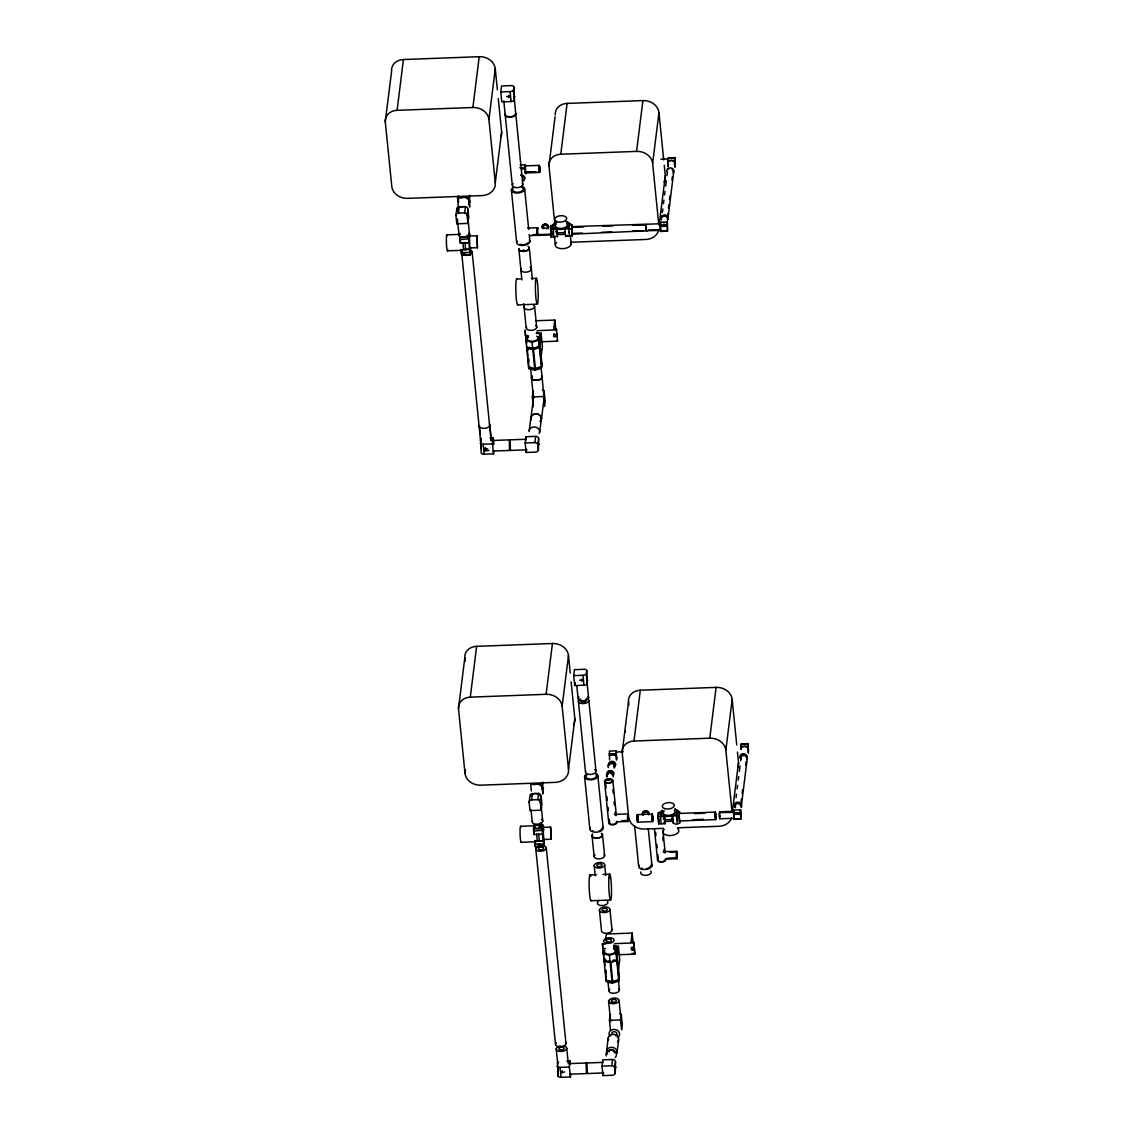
<?xml version="1.0" encoding="UTF-8"?>
<svg xmlns="http://www.w3.org/2000/svg" width="1134" height="1134" viewBox="0 0 1134 1134"><rect width="100%" height="100%" fill="white"/><g stroke="black" fill="none" stroke-linecap="round" stroke-linejoin="round"><path stroke-width="1.5" d="M536.751 230.967L537.133 228.317M537.573 230.826L537.743 227.736L538.055 228.728M539.203 168.286L539.118 167.251M539.784 169.519L539.642 172.425L525.566 172.949L525.141 169.533M627.612 817.004L627.782 813.914L628.335 819.443M628.264 818.351L628.307 820.251M637.095 817.742L637.464 815.743M637.733 819.088L637.79 820.973M637.818 820.18L637.733 817.302M646.111 226.942L646.068 225.751M652.163 817.175L652.093 816.083M652.815 818.521L652.645 821.626L637.563 822.178L637.209 820.024M652.901 819.613L652.872 817.713M658.897 819.117L658.684 821.597L658.287 815.7M667.77 161.836L668.124 159.327M677.168 856.737L676.714 851.294L663.206 851.705M715.171 815.19L715.129 813.291M715.908 817.628L715.823 816.537M719.466 814.666L719.41 812.88M720.147 816.919L720.062 815.885M741.551 745.789L741.253 744.84L741.041 748.497M741.097 747.079L741.097 749.404M539.203 167.619L539.345 165.38L539.727 168.087M539.784 170.185L539.6 171.645L539.373 170.922M646.111 226.205L646.153 224.419M627.612 816.267L627.811 814.666L628.137 816.069M652.163 816.437L652.121 815.289M676.445 853.562L676.644 851.96L676.955 853.363M677.14 857.545L677.083 856.383M715.171 814.453L715.341 812.086L715.696 814.255M715.823 817.274L715.653 819.627L679.011 821.002M719.466 813.985L719.622 811.76L733.797 811.32M720.118 817.671L720.062 816.565M733.698 811.235L734.067 818.11M565.143 232.427L565.157 232.073A8.009 4.21 -5.7 0 1 555.632 231.747M572.372 233.434L572.046 236.07L565.554 236.396L567.298 235.305M569.509 236.17L568.829 228.529M673.171 823.312C672.76 803.241 668.436 830.074 679.677 822.972L680.003 820.336M672.774 819.329L672.788 818.975A8.009 4.21 -5.7 0 1 663.262 818.649M676.445 815.445L678.94 815.7L679.436 811.746L676.899 811.845L677.14 823.071M676.955 820.477L676.8 818.691M616.301 750.779L609.454 751.062L609.582 759.908M616.286 750.864L616.499 760.12M660.512 222.547L660.583 231.492L667.487 231.123L667.288 221.881L667.487 231.123M674.801 157.555L674.985 166.967M733.84 810.427L733.967 819.244M748.383 752.82L748.256 743.918L741.282 743.762L740.941 748.114M525.765 171.829L525.566 172.949M539.217 167.038L539.529 166.471M551.776 228.515L551.918 227.48M572.146 232.966L571.919 234.171L571.607 226.63L660.569 223.752M646.139 225.567L646.238 224.73M616.783 757.966L616.57 759.085L616.286 758.15M628.236 819.726L628.094 821.455L616.357 821.881M637.719 820.463L637.563 822.178M652.192 815.8L652.333 814.084L652.759 816.962M652.787 819.91L652.617 820.874L652.362 820.066M677.069 857.035L676.913 858.75L665.19 859.189M715.795 817.912L715.625 818.876L715.299 817.472M720.033 817.146L719.906 818.791L719.651 817.288M525.439 165.139L525.566 173.842M674.773 157.697L667.954 157.839L668.068 166.769M740.545 809.704L740.729 819.117M748.256 743.918L748.312 752.877M461.042 249.778L469.618 249.083L470.142 254.895L461.609 255.221L461.042 249.778L469.575 249.466M461.439 252.698L469.972 252.372M464.019 252.981L461.41 252.967L461.736 250.302M465.705 249.608L465.748 249.225A8.009 0.808 87.9 0 1 465.068 242.449L465.011 242.874M534.724 841.23L543.299 840.521L543.824 846.347L535.291 846.659L534.724 841.23L543.257 840.918M543.824 846.347L544.093 840.223L543.611 844.178L535.12 844.135M539.387 841.059L539.43 840.677A8.009 0.808 87.9 0 1 538.749 833.901L538.693 834.326M539.855 343.078L541.031 333.268M617.179 956.09L618.356 946.28L613.607 946.451M498.265 98.545L501.625 131.856L495.289 182.659A14.629 12.361 7.1 0 1 481.993 195.587L407.616 198.351A14.671 12.389 7.1 0 1 391.797 186.486L385.276 121.806L391.613 71.003A12.998 10.971 7.1 0 1 403.421 59.521L479.214 56.7A14.87 12.559 7.1 0 1 495.274 68.735L497.387 89.77M385.276 121.806A12.998 10.971 7.1 0 1 397.098 110.324L403.421 59.521M455.953 215.531L456.719 209.28A2.75 2.325 7.1 0 1 459.227 206.842L465.422 206.615A3.402 2.878 7.1 0 1 467.917 209.237L468.711 217.147L467.931 223.398L456.775 223.809L455.953 215.531A2.75 2.325 7.1 0 1 458.448 213.093L459.227 206.842M456.775 223.809L457.371 219.117M495.289 182.659L488.938 119.538A14.87 12.559 7.1 0 0 472.892 107.503L479.214 56.7M468.611 238.82L460.021 239.614L460.347 243.045L468.881 242.733L460.347 243.045M467.931 223.398L467.137 215.488A3.402 2.878 7.1 0 0 464.642 212.866L465.422 206.615M461.609 255.221L462.105 251.252M467.137 215.488L467.917 209.237M469.604 195.275L469.632 207.111L468.626 197.16L457.484 197.571L458.476 207.522M469.065 235.234L468.881 242.733M469.93 252.74L470.426 248.785L470.142 254.895M488.938 119.538L495.274 68.735M500.817 91.939L501.554 85.971L511.278 85.617A2.75 1.446 -5.7 0 1 513.844 86.978L514.425 100.231A3.402 1.786 -5.7 0 1 511.108 101.536L501.809 101.876L500.817 91.939L510.102 91.585A3.402 1.786 -5.7 0 0 513.433 90.281L513.844 86.978M493.885 450.85L493.517 453.827L484.218 454.181A3.402 1.786 -5.7 0 1 481.199 453.104L480.603 439.85A2.75 1.446 -5.7 0 1 481.284 438.943M571.125 681.832L574.825 718.658L568.503 769.462A14.629 12.361 7.1 0 1 555.206 782.389L480.83 785.167A14.671 12.389 7.1 0 1 464.997 773.289L458.49 708.622L464.812 657.805A12.998 10.971 7.1 0 1 476.634 646.337L552.428 643.502A14.87 12.559 7.1 0 1 568.474 655.537L570.246 673.072M493.517 453.827L492.51 443.876L493.247 437.922L490.016 438.036M458.49 708.622A12.998 10.971 7.1 0 1 470.298 697.141L476.634 646.337M464.997 773.289L465.436 769.788M525.496 335.636L525.127 330.32L525.496 335.636L528.189 335.536M528.501 336.926L525.807 337.025L525.708 337.79L528.77 368.55L534.879 370.265L541.485 368.068L541.981 364.142L539.174 336.245L538.678 340.172L541.485 368.068M526.162 342.312L525.807 337.025M554.951 225.127L548.969 165.692L555.079 116.646M528.77 368.55L528.316 359.563M553.534 236.85L551.039 236.963L550.812 225.623L553.349 225.538L553.576 236.864L557.602 236.34M548.969 165.692A12.998 10.971 7.1 0 1 560.777 154.224L567.113 103.407L642.907 100.586A14.87 12.559 7.1 0 1 658.953 112.62L663.716 159.965M525.17 442.983L525.949 436.732L535.673 436.363A2.75 2.325 7.1 0 1 538.65 438.603L538.395 450.113A3.402 2.878 7.1 0 1 535.418 452.126L526.119 452.466L525.17 442.983L534.894 442.614A2.75 2.325 7.1 0 1 537.87 444.854L538.395 450.113M551.039 236.963L551.379 234.256M533.349 406.879L532.342 396.928L532.966 391.967A3.402 1.786 -5.7 0 1 533.504 391.06M526.119 452.466L526.516 449.347M539.373 347.004L532.767 349.201L526.658 347.472A6.875 3.615 -5.7 0 0 532.767 349.201L534.057 349.13A6.747 3.544 -5.7 0 0 539.373 347.004L541.074 333.254L536.283 333.439M529.294 430.41L530.91 417.425M531.052 417.284L533.632 396.56M541.187 356.345L542.421 346.522L541.074 333.254M534.894 442.614L535.673 436.363M544.15 391.315L545.142 401.252L544.49 406.454L543.498 396.517L544.15 391.315A2.75 1.446 -5.7 0 0 542.619 390.025M537.87 444.854L538.65 438.603M539.699 432.352L541.315 419.367M541.457 419.226L544.037 398.502M535.858 320.766L554.809 320.057L553.661 329.257L556.482 329.143L556.837 334.417L554.016 334.53L554.228 336.6L557.035 336.486L557.134 335.721L554.313 335.82L554.228 336.6M554.016 334.53L554.115 333.75M556.482 329.143L556.383 329.923L537.232 330.646M565.554 236.396L564.831 228.77L568.772 228.898L569.268 224.943L571.805 224.844L572.032 227.027A10.56 5.557 -5.7 0 0 567.383 222.363M556.837 334.417L556.922 333.637M572.046 236.07L571.805 224.844M541.839 341.731L557.503 341.15L557.602 340.37M529.153 802.333L529.932 796.082A2.75 2.325 7.1 0 1 532.441 793.658L538.636 793.417A3.402 2.878 7.1 0 1 541.116 796.04L541.91 803.949L541.131 810.2L529.989 810.612L529.153 802.333A2.75 2.325 7.1 0 1 531.662 799.909L532.441 793.658M568.503 769.462L562.152 706.34A14.87 12.559 7.1 0 0 546.106 694.306L552.428 643.502M533.476 828.897L533.986 824.829L542.52 824.517L542.562 834.17L534.015 834.496L533.476 828.897L542.009 828.585L542.52 824.517M542.293 830.272L533.689 831.066L533.986 824.829M541.131 810.2L540.337 802.291A3.402 2.878 7.1 0 0 537.856 799.668L538.636 793.417M535.064 844.504L535.56 840.549A8.009 0.808 87.9 0 1 534.993 841.57L534.766 840.847M540.337 802.291L541.116 796.04M535.291 846.659L535.56 840.549M542.817 782.077L542.832 793.913L541.839 783.963L530.684 784.388L531.35 791.008M562.152 706.34L568.474 655.537M658.797 224.787L652.631 163.424A14.87 12.559 7.1 0 0 636.571 151.389L642.907 100.586M573.705 675.623L574.456 669.67L584.18 669.301A2.75 1.446 -5.7 0 1 586.732 670.662L587.327 683.93A3.402 1.786 -5.7 0 1 583.996 685.234L574.711 685.574L573.705 675.623L583.004 675.283A3.402 1.786 -5.7 0 0 586.321 673.979L586.732 670.662M574.711 685.574L575.08 682.597M652.631 163.424L658.953 112.62M659.194 224.801L665.304 175.742L664.255 165.224M662.369 212.469L662.809 208.968M663.461 203.709L663.9 200.194M664.552 194.935L664.992 191.419M665.644 186.16L666.31 180.901M666.962 175.628L667.402 172.127M570.742 1073.969L570.374 1076.946L561.089 1077.3A3.402 1.786 -5.7 0 1 558.056 1076.237L557.474 1062.969A2.75 1.446 -5.7 0 1 558.396 1061.906M558.056 1076.237L558.141 1069.603M667.345 216.991L667.784 213.49M668.436 208.217L668.876 204.715M669.528 199.442L669.967 195.941M671.938 180.15L672.363 176.635M667.883 218.89L673.78 171.517M675.042 166.939L674.858 157.598M570.374 1076.946L569.381 1067.009L570.118 1061.041L566.872 1061.169M663.546 828.344L644.509 829.053A14.671 12.389 7.1 0 1 628.69 817.175L622.169 752.508L628.505 701.691A12.998 10.971 7.1 0 1 640.313 690.223L716.107 687.388A14.87 12.559 7.1 0 1 732.167 699.423L736.746 745.01M605.513 948.548L602.82 948.648L602.452 943.332L602.764 946.366M602.82 948.648L602.919 947.882M603.77 949.725L603.288 953.651L609.397 955.381L616.003 953.184L616.499 949.257L613.437 948.393M603.486 955.324L603.132 950.037L606.095 981.562L612.204 983.277L618.81 981.08L619.306 977.154L616.499 949.257M605.542 940.171L606.293 934.033L632.134 933.069L633.098 942.694M618.512 969.357L619.731 959.534L618.399 946.28L616.698 960.016A6.747 3.544 -5.7 0 1 611.382 962.142L603.968 960.498L604.224 958.528L604.932 965.544M622.169 752.508A12.998 10.971 7.1 0 1 633.991 741.026L640.313 690.223M602.041 1066.102L602.82 1059.851L612.544 1059.496A2.75 2.325 7.1 0 1 615.507 1061.722L615.266 1073.246A3.402 2.878 7.1 0 1 612.275 1075.245L602.99 1075.599L602.041 1066.102L611.765 1065.747A2.75 2.325 7.1 0 1 614.741 1067.973L615.266 1073.246M610.461 1030.282L609.454 1020.331L610.078 1015.369A3.402 1.786 -5.7 0 1 610.616 1014.462M602.99 1075.599L603.373 1072.466M606.619 1050.779L608.235 1037.794M611.765 1065.747L612.544 1059.496M621.248 1014.717L620.61 1019.92L621.602 1029.856L622.254 1024.654L621.248 1014.717A2.75 1.446 -5.7 0 0 619.731 1013.427M614.741 1067.973L615.507 1061.722M617.038 1052.706L618.654 1039.736M632.134 933.069L630.986 942.269L633.793 942.17L634.246 946.663L634.161 947.429L631.34 947.542L631.553 949.612L634.36 949.498L634.459 948.733L631.638 948.832L631.553 949.612M632.488 950.42L632.871 947.358M634.161 947.429L633.793 942.17M619.164 954.743L634.827 954.162L634.459 948.733M657.933 816.593L658.443 812.525L660.98 812.44L660.47 816.494L657.933 816.593L658.67 823.865L665.134 823.695L664.496 815.97L665.134 823.695M658.67 823.865L659.166 819.797M732.011 811.604L725.831 750.226A14.87 12.559 7.1 0 0 709.785 738.191L716.107 687.388M725.831 750.226L732.167 699.423M732.408 811.604L738.518 762.544L737.454 752.026M736.065 797.641L736.505 794.14M737.157 788.881L737.596 785.366M738.262 780.107L738.688 776.592M739.354 771.333L740.006 766.074M740.658 760.801L741.097 757.299M741.041 802.163L741.48 798.662M742.132 793.389L742.572 789.888M745.633 765.322L746.073 761.807M741.367 805.82L747.263 758.448M740.786 819.06L740.615 809.818M534.015 834.496L534.086 834.071A8.009 0.808 87.9 0 1 534.029 830.031M572.188 233.221L571.593 229.38M536.084 171.787L525.652 171.758M509.733 449.674L509.492 450.481L509.35 440.502M510.598 449.603L510.357 450.411L510.215 440.446M551.195 234.199L550.656 232.442M646.21 225.071L632.418 225.113M646.749 230.812L571.919 234.171M543.937 838.579L543.668 839.5L543.172 827.395L550.614 827.125L551.096 839.231L543.668 839.5M660.385 223.355L660.286 228.742M628.193 820.236L621.361 820.945M637.677 820.973L637.294 820.633M652.234 815.289L652.688 816.239M677.012 857.531L666.835 858.367M715.242 813.305L715.625 813.645M733.599 812.426L719.651 812.525M550.302 229.692L552.896 229.125M661.207 823.766L660.527 816.026M679.677 820.633L679.223 817.033M469.49 235.957L469.83 247.907L477.428 247.779L477.102 235.829L469.49 235.957L469.83 236.652M476.932 235.674L477.428 247.779M539.345 165.38L525.283 165.904L525.07 169.561M537.204 234.667L550.6 234.171M536.821 232.541L537.332 235.248M532.98 234.71L538.083 234.384M571.89 233.42L582.309 233.037M660.668 230.386L646.678 230.755M550.614 827.125L551.096 839.231M623.317 751.785L616.286 752.055L616.131 756.605M652.333 814.084L637.265 814.637L637.095 819.528M676.714 851.294L676.516 856.978M586.491 1073.374L586.065 1063.139M587.355 1073.303L586.93 1063.082M526.8 340.129L526.459 336.713L525.963 340.639L532.073 342.369L538.678 340.172M534.738 368.791L541.343 366.594A6.747 3.544 -5.7 0 1 536.028 368.72L534.738 368.791A6.875 3.615 -5.7 0 1 528.628 367.062L535.39 368.763L533.462 349.173M616.698 960.016L610.092 962.213A6.875 3.615 -5.7 0 1 603.968 960.498M612.062 981.803L618.668 979.606A6.747 3.544 -5.7 0 1 613.352 981.732L612.062 981.803A6.875 3.615 -5.7 0 1 605.953 980.074L612.7 981.789L610.787 962.185M672.448 816.041L676.403 815.8M397.098 110.324L472.892 107.503M560.777 154.224L636.571 151.389M669.797 158.193L674.914 158.009M660.881 159.185L667.926 158.93M520.137 164.983L525.269 164.799M667.586 160.73L674.418 160.475M519.797 167.733L524.914 167.548M521.527 169.051L524.943 168.923M458.448 213.093L464.642 212.866M660.371 222.236L667.203 221.98M527.679 228.104L537.743 227.736M571.649 227.381L583.797 226.928M602.905 226.219L613.324 225.836M660.031 224.986L666.863 224.73M568.786 228.898L571.309 228.799M660.045 226.517L666.877 226.261M446.909 234.851L460.177 234.355M648.322 230.074L660.64 229.621M601.403 232.314L611.821 231.931M632.659 231.152L643.077 230.769M529.663 235.588L538.04 235.277L537.488 230.656M537.232 235.418L552.315 234.851M660.498 231.053L667.331 230.812M571.309 242.237L645.685 239.472A14.629 12.361 7.1 0 0 658.811 229.777M447.561 250.841L461.524 250.316M516.65 279.063L521.555 278.879M531.364 278.51L536.269 278.326M517.699 304.876L537.332 304.153M532.342 396.928L543.498 396.517M492.595 440.474L526.403 439.255M480.192 443.167A3.402 1.786 -5.7 0 0 483.226 444.23L492.51 443.876M493.021 451.063L526.828 449.829M470.298 697.141L546.106 694.306M633.991 741.026L709.785 738.191M741.267 743.861L748.1 743.606M740.927 746.654L747.76 746.399M609.1 753.94L615.932 753.685M609.114 755.315L615.946 755.074M531.662 799.909L537.856 799.668M614.387 814.41L627.782 813.914M733.684 810.101L740.516 809.846M678.699 813.461L715.341 812.086M694.433 813.617L704.909 813.234M733.344 812.851L740.176 812.596M733.358 814.396L740.19 814.141M692.931 819.726L703.406 819.329M719.906 818.791L733.981 818.266M520.577 826.289L533.859 825.793M733.826 818.932L740.644 818.677M735.683 819.187L740.8 818.989M540.167 826.771L538.863 826.814A8.009 0.808 87.9 0 0 538.749 828.146M677.381 827.82L718.885 826.275A14.629 12.361 7.1 0 0 731.558 818.138M521.229 842.293L535.205 841.768M669.939 852.201L676.644 851.96M589.978 874.938L596.512 874.683M603.061 874.442L609.596 874.201M591.027 900.75L610.659 900.027M602.367 944.112L605.839 943.984M614.543 943.658L633.708 942.935M632.106 953.496L634.927 953.382M609.454 1020.331L620.61 1019.92A5.301 2.792 -5.7 0 1 620.922 1022.088M569.452 1063.607L603.26 1062.374M557.063 1066.286A3.402 1.786 -5.7 0 0 560.083 1067.349L569.381 1067.009M569.892 1074.181L603.699 1072.948M552.811 229.578L556.865 229.068L557.503 236.793M660.427 816.494L664.396 816.437M646.593 231.393L646.21 229.266L646.394 230.514M539.642 172.425L539.118 168.115M571.607 226.63L571.919 227.636M719.622 811.76L719.92 812.695M715.653 819.627L715.242 816.749M652.546 821.526L652.234 818.748M637.265 814.637L637.535 816.196M676.913 858.75L676.629 857.191M628.066 820.69L627.74 819.287M628.094 821.455L627.641 817.798M543.172 827.395L543.824 830.23M668.11 165.876L667.784 162.545M660.569 230.301L660.342 228.331M664.538 821.299L664.141 817.472M461.084 249.395L461.311 250.118A8.009 0.808 87.9 0 0 461.722 249.962M556.808 234.1L556.525 230.571M552.102 234.426L551.776 231.223M676.927 819.995L676.729 817.43M569.296 233.094L569.169 231.79M719.622 817.855L719.495 815.374M676.559 856.581L676.601 857.743M637.577 815.644L637.62 816.806M539.642 166.315L539.77 168.796M581.855 681.421L581.629 679.11M508.968 97.737L508.727 95.412M562.507 1073.033L562.28 1070.709M485.65 449.914L485.409 447.59M679.436 811.746L679.649 813.929A10.56 5.557 -5.7 0 0 675.014 809.265M678.94 815.7L679.677 822.972M662.922 830.301L665.19 852.825M662.766 837.261L663.106 840.733M663.985 849.394L664.326 852.867M658.443 812.525L658.656 814.708A10.56 5.557 -5.7 0 1 659.194 813.248M655.622 832.313L655.976 835.772M656.855 844.447L657.196 847.906M657.89 854.838L658.244 858.31M654.417 828.883L657.55 860.082M648.294 829.053L651.979 865.724M628.505 701.691L628.86 705.192M634.629 826.048L638.669 866.22M570.345 235.603L571.196 244.093M634.36 949.498L634.827 954.162M612.884 780.872A4.196 2.211 -5.7 0 1 606.392 783.041A4.196 2.211 -5.7 0 1 606.874 779.171A4.196 2.211 -5.7 0 1 612.884 780.872L616.372 815.53M612.884 789.576L613.239 793.035M614.118 801.695L614.458 805.168M615.152 812.1L615.507 815.573M554.427 236.198L555.277 244.689M550.812 225.623L551.039 227.806A10.56 5.557 -5.7 0 1 554.597 223.724M605.754 784.615L606.109 788.087M606.973 796.748L607.328 800.221M608.022 807.153L608.377 810.612M609.241 819.287L609.596 822.745M604.535 781.184L608.731 822.774M557.134 335.721L557.503 341.15M554.809 320.057L555.773 329.682M616.244 951.213L619.051 979.124M616.003 953.184L618.81 981.08M597.887 776.039L603.16 828.43M618.37 979.946L619.419 990.28M586.321 673.979L587.327 683.93M602.551 835.219L604.635 855.872M586.859 680.627L588.603 697.849M588.886 700.571L596.016 771.474M609.95 909.581A5.301 2.792 -5.7 0 1 601.743 912.317A5.301 2.792 -5.7 0 1 602.352 907.441A5.301 2.792 -5.7 0 1 609.95 909.581L612.02 930.249M619.107 1000.698A5.301 2.792 -5.7 0 1 610.9 1003.42A5.301 2.792 -5.7 0 1 611.51 998.544A5.301 2.792 -5.7 0 1 619.107 1000.698L621.191 1021.351M604.691 865.044A5.301 2.792 -5.7 0 1 596.484 867.779A5.301 2.792 -5.7 0 1 597.094 862.903A5.301 2.792 -5.7 0 1 604.691 865.044L605.726 875.377M583.004 675.283L583.996 685.234M609.397 955.381L612.204 983.277M608.008 982.058L608.873 990.662M604.635 958.216L604.961 961.533M605.797 969.825L606.109 972.944M576.852 686.183L578.057 698.246M578.354 700.968L585.484 771.857M592.019 835.602L594.103 856.269M599.404 909.978L601.488 930.631A5.301 2.792 -5.7 0 0 607.101 933.211A5.301 2.792 -5.7 0 0 611.935 929.526M603.529 951.695L603.869 955.111M605.457 970.817L606.166 977.834M608.575 1001.081L610.659 1021.748M594.159 865.44L595.194 875.774M584.577 776.535L589.85 828.926M524.673 189.222L528.713 229.394M529.238 234.639L529.947 241.627M538.919 338.201L541.726 366.112M513.433 90.281L522.817 184.672M529.351 248.459L532.399 279.503M541.216 368.649L544.079 397.949M534.624 306.676L536.708 327.343M510.102 91.585L511.108 101.536M532.073 342.369L534.879 370.265M520.889 269.509L518.819 248.856A5.301 2.792 -5.7 0 0 525.113 251.323A5.301 2.792 -5.7 0 0 528.813 247.07M503.779 100.77L512.27 185.055M520.832 269.566L521.867 279.9M530.514 367.331L531.548 377.65M532.966 391.967L533.462 396.928M531.463 377.679L533.547 398.346M523.71 303.643L526.176 327.726M527.48 346.862L527.806 350.179M528.628 358.372L528.94 361.491M511.363 189.718L516.636 242.123M526.204 338.683L526.729 343.8M527.069 347.273L527.962 356.048M525.949 436.732L526.261 439.893M570.118 1061.041L570.459 1064.358M566.759 1048.44L568.318 1063.933M546.319 848.246A5.301 2.792 -5.7 0 1 538.111 850.982A5.301 2.792 -5.7 0 1 538.707 846.106A5.301 2.792 -5.7 0 1 546.319 848.246L565.994 1043.762M541.357 807.493L542.747 821.257M542.009 828.585L542.236 830.74M560.083 1067.349L561.089 1077.3M556.227 1048.837L557.786 1064.33M535.772 848.643L555.462 1044.145M530.995 809.605L532.2 821.654M493.247 437.922L493.928 444.556M489.888 425.321L491.447 440.814M472.183 252.315L491.15 440.772M467.803 217.246L469.533 234.454M468.555 239.302L468.342 237.134L459.794 237.46L460.021 239.614M458.434 195.927L458.76 199.244M483.226 444.23L484.218 454.181M480.221 434.322L479.356 425.718A5.301 2.792 -5.7 0 0 479.895 427.093M480.575 437.767L481.44 446.371M480.603 439.85L481.44 448.143M461.651 252.712L481.326 448.213A5.301 2.792 -5.7 0 0 481.411 448.936M457.441 219.358L459.001 234.851M464.812 657.805L465.167 661.306M719.537 817.146L719.395 814.495M715.752 813.858L715.752 814.963M646.153 228.43L646.182 229.621M652.248 819.854L652.192 817.968M637.662 816.409L637.719 818.294M637.166 820.421L637.11 818.521M539.26 170.78L539.146 169.037M715.823 814.751L715.908 816.693M715.171 816.976L715.1 815.02M646.096 227.523L646.111 228.728M677.083 853.859L677.168 855.816M676.431 856.085L676.36 854.129M652.815 816.735L652.801 817.742M628.264 816.565L628.321 817.543M627.612 818.791L627.527 816.834M536.751 232.753L536.68 230.812M667.685 161.666L667.713 162.573M646.068 226.616L646.054 227.764M652.093 817.019L652.121 817.997M539.841 168.768L539.869 169.689M613.962 949.201A5.429 2.849 -5.7 0 1 610.942 954.105A5.429 2.849 -5.7 0 1 604.776 950.831M616.386 981.236A5.613 2.948 -5.7 0 1 613.792 982.101M610.9 982.214A5.613 2.948 -5.7 0 1 608.504 981.534M614.146 960.115A5.429 2.849 -5.7 0 1 612.97 960.611M610.234 961.093A5.429 2.849 -5.7 0 1 608.845 961.051A5.613 2.948 -5.7 0 0 610.22 961.193M614.259 960.172A5.613 2.948 -5.7 0 1 613.055 960.682M606.378 960.47A5.613 2.948 -5.7 0 1 605.57 959.888M544.873 400.543A2.75 1.446 -5.7 0 1 545.142 401.252M543.81 396.177A5.301 4.479 7.1 0 1 543.625 399.593M531.279 419.594A5.301 4.479 7.1 0 1 537.176 413.867A5.301 4.479 7.1 0 1 540.294 421.281M522.405 175.912A2.75 2.325 7.1 0 1 523.001 176.266M523.483 176.734A2.75 2.325 7.1 0 1 523.823 177.273M520.931 175.005A3.53 2.977 7.1 0 1 524.418 179.356M523.922 179.994A3.53 2.977 7.1 0 1 523.242 180.504M522.689 187.819A3.53 2.977 7.1 0 0 522.079 187.223A5.301 2.792 -5.7 0 1 519.046 192.142A5.301 2.792 -5.7 0 1 513.022 188.939M539.061 368.224A5.613 2.948 -5.7 0 1 537.856 368.734M536.467 369.089A5.613 2.948 -5.7 0 1 533.59 369.202M531.18 368.522A5.613 2.948 -5.7 0 1 530.372 367.926M536.637 336.174A5.429 2.849 -5.7 0 1 536.481 340.058A5.429 2.849 -5.7 0 1 529.181 340.838A5.429 2.849 -5.7 0 1 528.09 337.096M537.899 346.508A5.613 2.948 -5.7 0 1 536.949 347.16A5.429 2.849 -5.7 0 0 537.757 346.465M535.73 347.67A5.613 2.948 -5.7 0 1 532.895 348.181M531.463 348.124A5.613 2.948 -5.7 0 1 529.054 347.458M535.645 347.599A5.429 2.849 -5.7 0 1 532.909 348.081M531.52 348.039A5.429 2.849 -5.7 0 1 529.195 347.373M667.43 172.481A3.53 2.977 7.1 0 1 668.068 168.512A3.53 2.977 7.1 0 1 672.816 168.853A3.53 2.977 7.1 0 1 673.015 172.892M661.533 219.854A3.53 2.977 7.1 0 1 664.127 215.262A3.53 2.977 7.1 0 1 667.6 219.627M668.082 169.292A2.75 2.325 7.1 0 1 668.621 168.895M671.952 169.136A2.75 2.325 7.1 0 1 672.434 169.604M672.93 170.766A2.75 2.325 7.1 0 1 672.887 171.362M661.93 217.161A2.75 2.325 7.1 0 1 662.851 216.282M663.489 216.027A2.75 2.325 7.1 0 1 664.907 215.97M666.197 216.523A2.75 2.325 7.1 0 1 666.679 216.991M533.292 304.748A5.301 2.792 -5.7 0 1 530.343 309.554A5.301 2.792 -5.7 0 1 524.319 306.35M535.503 325.415A5.301 2.792 -5.7 0 1 532.555 330.207A5.301 2.792 -5.7 0 1 526.53 327.003M466.244 252.627A3.033 1.588 -5.7 0 1 464.685 252.655M466.457 254.753A3.033 1.588 -5.7 0 1 464.897 254.781M447.916 249.622A8.009 0.808 87.9 0 1 446.427 243.144A8.009 0.808 87.9 0 1 447.349 235.773M460.404 242.619A8.009 0.808 87.9 0 1 460.404 236.878M470.539 247.453A8.009 0.808 87.9 0 1 469.405 247.864A8.009 0.808 87.9 0 1 468.952 236.567A8.009 0.808 87.9 0 1 470.071 236.141M463.707 249.296A8.009 0.808 87.9 0 1 463.026 242.52M467.336 235.22A3.189 1.687 -5.7 0 1 466.811 236.099M466.258 236.467A3.189 1.687 -5.7 0 1 461.765 236.623M566.731 223.426A6.053 3.189 -5.7 0 1 560.905 228.458A6.053 3.189 -5.7 0 1 556.298 223.823M571.068 243.002A8.009 4.21 -5.7 0 1 561.67 248.658A8.009 4.21 -5.7 0 1 556.61 242.52M565.753 221.399A8.009 4.21 -5.7 0 1 567.524 227.438A8.009 4.21 -5.7 0 1 555.788 228.685A8.009 4.21 -5.7 0 1 556.057 222.434M565.342 233.817A8.009 4.21 -5.7 0 1 557.375 234.114M514.17 95.908A2.75 1.446 -5.7 0 1 514.836 96.914M509.379 96.362A5.301 2.792 -5.7 0 1 506.657 96.461M515.616 113.428A5.301 2.792 -5.7 0 1 510.087 117.171A5.301 2.792 -5.7 0 1 505.438 113.811M470 201.186A2.75 1.446 -5.7 0 1 470.27 201.909M469.122 197.869A5.301 2.792 -5.7 0 1 468.937 199.329M468.937 196.82A5.301 4.479 7.1 0 1 468.753 200.25M457.073 211.349A5.301 4.479 7.1 0 1 457.555 209.081M460.546 206.884A5.301 4.479 7.1 0 1 463.267 206.771M460.815 198.039A5.301 4.479 7.1 0 1 467.251 198.507A5.301 4.479 7.1 0 1 468.64 203.893M458.575 202.022A5.301 4.479 7.1 0 1 458.646 200.846M469.008 233.08A5.301 2.792 -5.7 0 1 463.919 237.474A5.301 2.792 -5.7 0 1 459.88 233.42M501.625 131.856A14.629 12.361 7.1 0 1 500.987 136.633M469.859 249.976A5.301 2.792 -5.7 0 1 470.879 254.073A5.301 2.792 -5.7 0 1 462.941 254.64M462.176 254.087A5.301 2.792 -5.7 0 1 461.921 251.975M488.924 450.354A5.301 2.792 -5.7 0 1 483.651 450.552M540.195 335.905A5.301 4.479 7.1 0 1 540.833 336.968M665.304 175.742A14.629 12.361 7.1 0 1 663.985 182.007M555.291 114.888A12.998 10.971 7.1 0 1 567.113 103.407M539.174 443.876A3.402 2.878 7.1 0 1 538.083 445.279M529.068 431.629A5.301 4.479 7.1 0 1 535.262 427.05A5.301 4.479 7.1 0 1 539.118 433.5M530.074 267.241A5.301 2.792 -5.7 0 1 527.126 272.047A5.301 2.792 -5.7 0 1 521.101 268.829M523.908 250.061A2.651 1.389 -5.7 0 1 523.228 250.047M515.587 113.046A5.301 2.792 -5.7 0 1 510.754 116.731A5.301 2.792 -5.7 0 1 505.14 114.165M522.278 183.283A5.301 2.792 -5.7 0 1 517.189 187.677A5.301 2.792 -5.7 0 1 513.163 183.623M543.555 396.56A5.301 2.792 -5.7 0 1 543.81 398.686M541.471 375.907A5.301 2.792 -5.7 0 1 536.382 380.301A5.301 2.792 -5.7 0 1 532.342 376.247M487.733 448.837A5.301 2.792 -5.7 0 1 484.998 448.951M489.364 423.932A5.301 2.792 -5.7 0 1 487.549 427.631A5.301 2.792 -5.7 0 1 480.646 427.646M667.373 217.515A2.75 2.325 7.1 0 1 667.274 219.301M662.299 217.147A2.75 2.325 7.1 0 1 662.695 216.651M663.858 215.999A2.75 2.325 7.1 0 1 665.275 215.942M665.956 216.155A2.75 2.325 7.1 0 1 667.047 216.963M663.56 222.76A3.53 2.977 7.1 0 1 664.467 222.831M667.161 224.844A3.53 2.977 7.1 0 1 667.316 226.389M661.491 219.117A3.53 2.977 7.1 0 1 665.403 215.304A3.53 2.977 7.1 0 1 667.487 220.237M518.011 304.323A12.928 1.304 87.9 0 1 515.885 292.459A12.928 1.304 87.9 0 1 517.005 279.375M674.007 161.737A3.53 2.977 7.1 0 1 674.305 164.714M667.94 161.964A3.53 2.977 7.1 0 1 673.383 161.127M531.137 419.75A5.301 4.479 7.1 0 1 537.034 414.009A5.301 4.479 7.1 0 1 540.153 421.423M522.335 176.096A2.75 2.325 7.1 0 1 522.93 176.45M523.412 176.918A2.75 2.325 7.1 0 1 523.752 177.471M525.283 172.014A3.53 2.977 7.1 0 1 524.787 172.651M524.362 168.442A3.53 2.977 7.1 0 1 525.411 169.746M520.86 175.189A3.53 2.977 7.1 0 1 523.171 180.689M541.556 375.878A5.301 2.792 -5.7 0 1 536.467 380.273A5.301 2.792 -5.7 0 1 532.427 376.219M536.58 332.701A4.947 4.167 7.1 0 1 538.891 333.708M540.351 335.522A4.947 4.167 7.1 0 1 540.578 337.691M536.637 332.248A4.947 4.167 7.1 0 1 539.812 334.091M540.408 335.083A4.947 4.167 7.1 0 1 540.635 337.252M529.124 247.481A5.301 2.792 -5.7 0 1 524.291 251.167A5.301 2.792 -5.7 0 1 518.677 248.601M527.92 246.276A5.301 2.792 -5.7 0 1 528.685 246.829M528.288 242.407A5.301 2.792 -5.7 0 1 526.771 243.725M525.623 244.221A5.301 2.792 -5.7 0 1 520.35 244.405M529.28 239.884A6.691 3.515 -5.7 0 1 523.724 245.369A6.691 3.515 -5.7 0 1 516.976 241.188M521.725 186.274A6.691 3.515 -5.7 0 1 523.213 191.32A6.691 3.515 -5.7 0 1 513.404 192.355A6.691 3.515 -5.7 0 1 513.631 187.138M543.838 228.345A2.452 2.07 7.1 0 1 543.54 225.411A2.452 2.07 7.1 0 1 546.985 225.283A2.452 2.07 7.1 0 1 547.283 228.218M543.044 225.964A2.452 2.07 7.1 0 1 547.892 226.332M543.64 226.077A1.857 1.573 7.1 0 1 543.781 225.694M544.405 225.085A1.857 1.573 7.1 0 1 546.248 225.028M547.198 225.95A1.857 1.573 7.1 0 1 547.311 226.346M542.761 228.288A3.232 2.736 7.1 0 1 543.342 224.645A3.232 2.736 7.1 0 1 547.694 224.971A3.232 2.736 7.1 0 1 547.878 228.671M542.732 228.586A3.232 2.736 7.1 0 1 545.1 224.39A3.232 2.736 7.1 0 1 548.289 228.388M543.796 228.657A2.452 2.07 7.1 0 1 543.498 225.723A2.452 2.07 7.1 0 1 546.942 225.595A2.452 2.07 7.1 0 1 547.24 228.529M543.597 228.345A2.452 2.07 7.1 0 1 546.574 228.572M625.444 731.954A6.691 3.515 -5.7 0 1 625.33 731.033M650.59 865.781A5.301 2.792 -5.7 0 1 650.321 866.518M649.711 867.212A5.301 2.792 -5.7 0 1 648.804 867.822M647.656 868.318A5.301 2.792 -5.7 0 1 646.352 868.644M642.383 868.516A5.301 2.792 -5.7 0 1 641.348 868.105M650.718 870.926A5.301 2.792 -5.7 0 1 646.323 875.278A5.301 2.792 -5.7 0 1 640.979 871.961M651.313 863.98A6.691 3.515 -5.7 0 1 645.756 869.466A6.691 3.515 -5.7 0 1 639.009 865.299M665.828 859.189A4.196 2.211 -5.7 0 1 660.909 862.152A4.196 2.211 -5.7 0 1 658.244 858.934M664.864 860.252A3.317 1.744 -5.7 0 1 663.9 861.089M663.192 861.386A3.317 1.744 -5.7 0 1 659.237 861.259M601.771 828.486A5.301 2.792 -5.7 0 1 600.892 829.918M599.985 830.527A5.301 2.792 -5.7 0 1 598.837 831.024M593.564 831.222A5.301 2.792 -5.7 0 1 592.529 830.811M601.899 833.632A5.301 2.792 -5.7 0 1 596.81 838.026A5.301 2.792 -5.7 0 1 592.77 833.972M602.48 826.686A6.691 3.515 -5.7 0 1 596.938 832.172A6.691 3.515 -5.7 0 1 590.19 828.004M596.243 773.586A6.691 3.515 -5.7 0 1 595.619 778.619A6.691 3.515 -5.7 0 1 586.207 778.973A6.691 3.515 -5.7 0 1 586.831 773.941M595.96 774.706A5.301 2.792 -5.7 0 1 590.871 779.101A5.301 2.792 -5.7 0 1 586.845 775.046M594.726 769.532A5.301 2.792 -5.7 0 1 591.778 774.338A5.301 2.792 -5.7 0 1 585.754 771.134M740.913 759.411A3.53 2.977 7.1 0 1 743.507 754.819A3.53 2.977 7.1 0 1 746.98 759.185M735.64 807.365A3.53 2.977 7.1 0 1 735.03 803.354A3.53 2.977 7.1 0 1 739.666 802.659A3.53 2.977 7.1 0 1 741.083 806.543M735.314 805.877A2.75 2.325 7.1 0 1 737.667 802.844A2.75 2.325 7.1 0 1 740.601 805.679M741.31 756.718A2.75 2.325 7.1 0 1 744.967 755.726M745.577 756.08A2.75 2.325 7.1 0 1 746.385 757.101M740.941 757.484A2.75 2.325 7.1 0 1 742.926 754.479A2.75 2.325 7.1 0 1 746.257 756.676M740.956 749.39A3.53 2.977 7.1 0 1 744.613 746.285A3.53 2.977 7.1 0 1 747.916 749.9M741.253 758.986A3.53 2.977 7.1 0 1 740.644 754.961A3.53 2.977 7.1 0 1 745.279 754.266A3.53 2.977 7.1 0 1 746.696 758.164M735.371 806.203A2.75 2.325 7.1 0 1 735.399 805.594M736.009 804.516A2.75 2.325 7.1 0 1 736.533 804.134M738.588 803.822A2.75 2.325 7.1 0 1 740.842 805.99M740.048 812.015A3.53 2.977 7.1 0 1 740.36 815.006M735.229 807.706A3.53 2.977 7.1 0 1 737.809 803.113A3.53 2.977 7.1 0 1 741.296 807.479M738.518 762.544A14.629 12.361 7.1 0 1 737.88 767.321M574.825 718.658A14.629 12.361 7.1 0 1 573.506 724.924M608.476 1040.105A5.301 4.479 7.1 0 1 614.373 1034.378A5.301 4.479 7.1 0 1 617.491 1041.792M607.498 1054.152A5.301 4.479 7.1 0 1 611.382 1047.263A5.301 4.479 7.1 0 1 616.612 1053.812M609.199 1051.842A2.651 2.24 7.1 0 1 612.289 1049.545A2.651 2.24 7.1 0 1 614.217 1052.777M585.598 699.706A2.651 1.389 -5.7 0 1 585.527 701.606A2.651 1.389 -5.7 0 1 581.969 701.974A2.651 1.389 -5.7 0 1 581.43 700.146M586.562 698.232A5.301 2.792 -5.7 0 1 587.724 702.229A5.301 2.792 -5.7 0 1 579.956 703.052A5.301 2.792 -5.7 0 1 580.14 698.913M586.802 679.493A2.75 1.446 -5.7 0 1 587.738 680.613M582.281 680.06A5.301 2.792 -5.7 0 1 579.545 680.159M588.064 696.46A5.301 2.792 -5.7 0 1 582.975 700.855A5.301 2.792 -5.7 0 1 578.95 696.8M565.455 1042.373A5.301 2.792 -5.7 0 1 560.366 1046.767A5.301 2.792 -5.7 0 1 556.34 1042.713M542.562 787.591A2.75 1.446 -5.7 0 1 543.484 788.711M540.521 796.607A5.301 4.479 7.1 0 1 540.337 800.037M530.769 795.898A5.301 4.479 7.1 0 1 531.506 794.934M532.526 794.183A5.301 4.479 7.1 0 1 539.897 795.558M534.029 784.841A5.301 4.479 7.1 0 1 539.897 784.955A5.301 4.479 7.1 0 1 542.265 789.604M541.442 819.329A5.301 2.792 -5.7 0 1 538.494 824.135A5.301 2.792 -5.7 0 1 532.47 820.917M540.138 799.229A5.301 2.792 -5.7 0 1 540.578 799.881M564.59 1071.97A5.301 2.792 -5.7 0 1 561.869 1072.069M558.396 1070.213A5.301 2.792 -5.7 0 1 558.566 1068.752M563.187 1045.86A5.301 2.792 -5.7 0 1 565.597 1050.098A5.301 2.792 -5.7 0 1 556.978 1050.41A5.301 2.792 -5.7 0 1 560.465 1045.959M616.046 1066.995A3.402 2.878 7.1 0 1 615.195 1068.214M606.222 1055.91A5.301 4.479 7.1 0 1 612.133 1050.169A5.301 4.479 7.1 0 1 615.238 1057.583M539.912 844.079A3.033 1.588 -5.7 0 1 538.366 844.107M542.095 845.411A3.033 1.588 -5.7 0 1 537.885 846.092M521.427 841.938A8.009 0.808 87.9 0 1 520.067 833.547A8.009 0.808 87.9 0 1 521.03 827.21M534.086 828.33A8.009 0.808 87.9 0 1 534.199 826.998M544.221 838.891A8.009 0.808 87.9 0 1 543.087 839.316A8.009 0.808 87.9 0 1 542.619 828.004A8.009 0.808 87.9 0 1 543.753 827.579M537.374 840.748A8.009 0.808 87.9 0 1 536.694 833.972M539.954 824.616A10.56 1.063 87.9 0 1 541.017 824.22M613.905 945.713A4.947 4.167 7.1 0 1 617.08 947.556M613.962 945.26A4.947 4.167 7.1 0 1 617.137 947.103M613.707 947.032A4.479 3.785 7.1 0 1 614.826 947.358M618.88 988.891A5.301 2.792 -5.7 0 1 613.792 993.285A5.301 2.792 -5.7 0 1 609.752 989.231M614.104 946.947A5.301 4.479 7.1 0 1 615.422 947.344M591.338 900.198A12.928 1.304 87.9 0 1 589.156 886.632A12.928 1.304 87.9 0 1 590.686 876.426M607.385 901.176A5.301 2.792 -5.7 0 1 602.296 905.584A5.301 2.792 -5.7 0 1 598.27 901.516M601.261 833.277A5.301 2.792 -5.7 0 1 598.313 838.083A5.301 2.792 -5.7 0 1 592.288 834.865M604.096 854.483A5.301 2.792 -5.7 0 1 599.007 858.892A5.301 2.792 -5.7 0 1 594.981 854.823M621.985 1023.945A2.75 1.446 -5.7 0 1 622.254 1024.654M620.922 1019.579A5.301 4.479 7.1 0 1 621.149 1021.904M609.993 1036.32A5.301 4.479 7.1 0 1 611.297 1030.126A5.301 4.479 7.1 0 1 618.668 1031.501A5.301 4.479 7.1 0 1 617.35 1037.695M611.836 1034.591A2.651 2.24 7.1 0 1 613.211 1031.841A2.651 2.24 7.1 0 1 616.612 1032.876A2.651 2.24 7.1 0 1 615.833 1035.81M609.582 765.011A2.75 2.325 7.1 0 1 612.658 762.034A2.75 2.325 7.1 0 1 614.274 765.889M609.922 755.4A3.53 2.977 7.1 0 1 610.418 754.762M611.906 753.94A3.53 2.977 7.1 0 1 613.721 753.869M615.379 754.578A3.53 2.977 7.1 0 1 615.989 755.173M616.414 755.882A3.53 2.977 7.1 0 1 616.57 757.427M608.859 765.209A3.53 2.977 7.1 0 1 610.687 761.552A3.53 2.977 7.1 0 1 615.223 762.927A3.53 2.977 7.1 0 1 614.189 766.825M616.655 821.37A4.196 2.211 -5.7 0 1 612.615 824.857A4.196 2.211 -5.7 0 1 609.426 821.64M616.201 822.504A3.317 1.744 -5.7 0 1 613.962 824.205A3.317 1.744 -5.7 0 1 610.404 823.964M607.328 776.237A2.75 2.325 7.1 0 1 607.214 775.032M607.81 773.955A2.75 2.325 7.1 0 1 608.348 773.558M610.404 773.26A2.75 2.325 7.1 0 1 612.502 774.834M607.03 777.13A3.53 2.977 7.1 0 1 609.61 772.552A3.53 2.977 7.1 0 1 613.097 776.903M607.781 780.206A3.53 2.977 7.1 0 1 609.596 780.149M611.864 781.454A3.53 2.977 7.1 0 1 612.289 782.162M674.361 810.328A6.053 3.189 -5.7 0 1 668.536 815.36A6.053 3.189 -5.7 0 1 663.914 810.725M660.413 811.859A10.56 5.557 -5.7 0 1 662.228 810.626M678.033 828.911A8.009 4.21 -5.7 0 1 670.336 835.56A8.009 4.21 -5.7 0 1 664.24 829.422M674.943 808.925A8.009 4.21 -5.7 0 1 674.702 814.651A8.009 4.21 -5.7 0 1 663.943 815.8A8.009 4.21 -5.7 0 1 662.313 810.271M665.233 823.241A8.009 4.21 -5.7 0 1 663.659 822.632M672.972 820.718A8.009 4.21 -5.7 0 1 665.006 821.016M662.525 812.454A8.009 4.21 -5.7 0 1 663.9 811.519M676.318 811.93A8.009 4.21 -5.7 0 1 676.984 812.936M643.446 814.212A2.452 2.07 7.1 0 1 645.529 811.519A2.452 2.07 7.1 0 1 648.152 814.042M643.488 813.815A2.452 2.07 7.1 0 1 645.912 811.122A2.452 2.07 7.1 0 1 648.01 814.141M644.112 812.454A1.857 1.573 7.1 0 1 644.736 811.859M646.99 812.029A1.857 1.573 7.1 0 1 647.316 812.341M643.091 815.062A3.232 2.736 7.1 0 1 645.473 810.853A3.232 2.736 7.1 0 1 648.662 814.85M642.666 814.708A3.232 2.736 7.1 0 1 645.43 811.15A3.232 2.736 7.1 0 1 648.889 814.481M643.403 814.51A2.452 2.07 7.1 0 1 645.501 811.816A2.452 2.07 7.1 0 1 648.109 814.34M608.901 764.926A2.75 2.325 7.1 0 1 609.298 764.429M610.461 763.777A2.75 2.325 7.1 0 1 611.878 763.721M613.168 764.273A2.75 2.325 7.1 0 1 613.65 764.741M614.132 765.889A2.75 2.325 7.1 0 1 614.104 766.499M607.881 774.224A2.75 2.325 7.1 0 1 610.942 771.248A2.75 2.325 7.1 0 1 612.558 775.103M608.504 767.605A3.53 2.977 7.1 0 1 609.142 763.636A3.53 2.977 7.1 0 1 613.891 763.976A3.53 2.977 7.1 0 1 614.089 768.016M607.144 774.423A3.53 2.977 7.1 0 1 611.07 770.61A3.53 2.977 7.1 0 1 613.14 775.543M557.318 221.81A6.053 3.189 -5.7 0 0 566.702 218.678A6.053 3.189 -5.7 0 0 558.013 216.225A6.053 3.189 -5.7 0 0 557.318 221.81M535.517 282.451A12.928 1.304 87.9 0 0 536.977 303.841A12.928 1.304 87.9 0 0 537.913 287.426A12.928 1.304 87.9 0 0 535.517 282.451M539.571 849.72A2.651 1.389 -5.7 0 0 543.682 848.345A2.651 1.389 -5.7 0 0 539.883 847.282A2.651 1.389 -5.7 0 0 539.571 849.72M560.026 1049.9A2.651 1.389 -5.7 0 0 564.122 1048.539A2.651 1.389 -5.7 0 0 560.324 1047.462A2.651 1.389 -5.7 0 0 560.026 1049.9M536.07 828.316A3.189 1.687 -5.7 0 0 541.017 826.672A3.189 1.687 -5.7 0 0 536.439 825.382A3.189 1.687 -5.7 0 0 536.07 828.316M607.385 941.83A2.651 1.389 -5.7 0 0 611.481 940.455A2.651 1.389 -5.7 0 0 607.682 939.377A2.651 1.389 -5.7 0 0 607.385 941.83M605.91 943.091A5.301 2.792 -5.7 0 0 614.118 940.355A5.301 2.792 -5.7 0 0 606.52 938.215A5.301 2.792 -5.7 0 0 605.91 943.091M608.845 878.326A12.928 1.304 87.9 0 0 610.305 899.716A12.928 1.304 87.9 0 0 611.24 883.301A12.928 1.304 87.9 0 0 608.845 878.326M597.958 866.518A2.651 1.389 -5.7 0 0 602.055 865.143A2.651 1.389 -5.7 0 0 598.256 864.08A2.651 1.389 -5.7 0 0 597.958 866.518M612.374 1002.158A2.651 1.389 -5.7 0 0 616.471 1000.783A2.651 1.389 -5.7 0 0 612.672 999.72A2.651 1.389 -5.7 0 0 612.374 1002.158M606.874 782.616A3.317 1.744 -5.7 0 0 612.02 780.901A3.317 1.744 -5.7 0 0 607.257 779.554A3.317 1.744 -5.7 0 0 606.874 782.616M664.935 808.712A6.053 3.189 -5.7 0 0 674.319 805.579A6.053 3.189 -5.7 0 0 665.63 803.127A6.053 3.189 -5.7 0 0 664.935 808.712M603.203 911.056A2.651 1.389 -5.7 0 0 607.314 909.681A2.651 1.389 -5.7 0 0 603.515 908.603A2.651 1.389 -5.7 0 0 603.203 911.056"/></g></svg>
